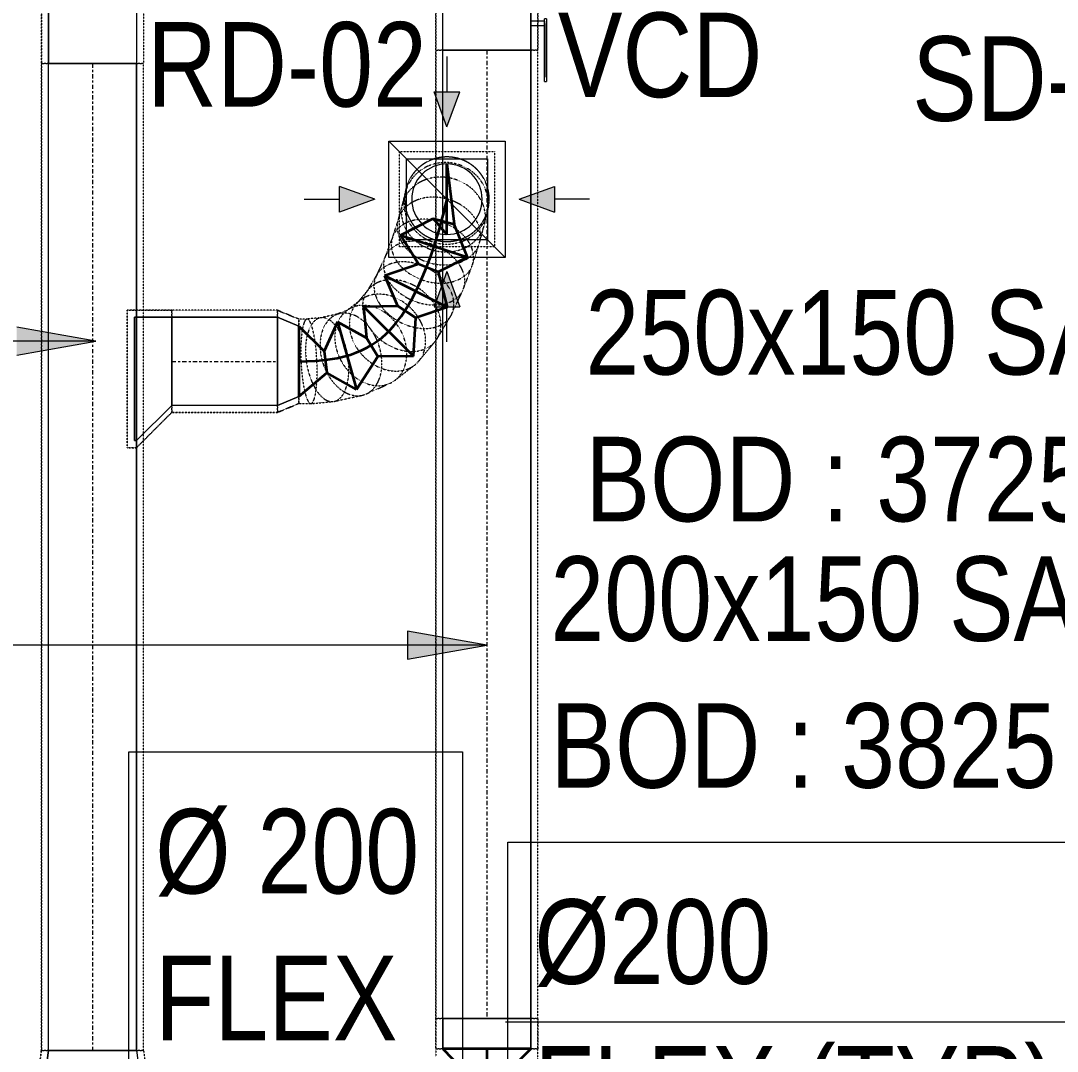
# Model space of a CAD drawing. Header units: inches. Extents: x -83664 to 20107, y -47222 to 19398.
# Drawn here: x -23291 to -20350, y -7460 to -4536 of the extents above; entities that cross this region are included whole.
import ezdxf

# ---------------------------------------------------------------- set-up
doc = ezdxf.new("R2010")
doc.units = ezdxf.units.IN
doc.header["$MEASUREMENT"] = 0
doc.linetypes.add('Center', pattern=[29.999999, 12, -6, 6, -6])
doc.linetypes.add('Hidden 0_50', pattern=[1.0584, 0.5292, -0.5292])
for name, color, linetype, lineweight, true_color in [('A-DETL', 7, 'Continuous', 18, 0x00a600), ('M-HVAC-DUCT', 7, 'Continuous', 9, 0xffe97f), ('M-HVAC-DUCT-PATT', 7, 'Continuous', 35, 0x007f00)]:
    doc.layers.add(name, color=color, linetype=linetype, lineweight=lineweight, true_color=true_color)
for name, color, linetype, lineweight in [('A-DETL-GENF', 7, 'Continuous', 9), ('G-ANNO-TEXT', 7, 'Continuous', 9), ('M-HVAC-CDFF', 7, 'Continuous', 9), ('M-HVAC-DUCT-CNTR', 7, 'Center', 9), ('M-HVAC-DUCT-IDEN', 7, 'Continuous', 18)]:
    doc.layers.add(name, color=color, linetype=linetype, lineweight=lineweight)
doc.styles.add('Arial Narrow_21', font='ARIALN.TTF', dxfattribs={"height": 240})

# ---------------------------------------------------------------- blocks, each defined once
blk = doc.blocks.new('GCE-AT-Return Air Rectangular Diffuser - 230x230-7597546-FIRST FLOOR AC CONDITIONING LAYOUT - PART A')
at = {"layer": 'A-DETL-GENF', "true_color": 0xff00ff}
for points in [[(0, 205), (36.4, 305), (-36.4, 305)], [(-305, -36.4), (-205, 0), (-305, 36.4)], [(305, -36.4), (305, 36.4), (205, 0)], [(36.4, -305), (0, -205), (-36.4, -305)]]:
    blk.add_hatch(color=6, dxfattribs=at).paths.add_polyline_path(points)
at = {"layer": 'A-DETL-GENF', "color": 6, "true_color": 0xff00ff}
for p, q in [((0, 405), (0, 305)), ((0, 205), (-36.4, 305)), ((-36.4, 305), (36.4, 305)), ((0, 205), (36.4, 305)), ((-165, 165), (165, 165)), ((-165, -165), (-165, 165)), ((-165, 165), (165, -165)), ((165, 165), (165, -165)), ((-205, 0), (-305, 36.4)), ((-305, -36.4), (-305, 36.4)), ((205, 0), (305, 36.4)), ((305, 36.4), (305, -36.4)), ((405, 0), (305, 0)), ((-405, 0), (-305, 0)), ((-205, 0), (-305, -36.4)), ((205, 0), (305, -36.4)), ((165, -165), (-165, -165)), ((0, -205), (-36.4, -305)), ((0, -205), (36.4, -305)), ((-36.4, -305), (36.4, -305)), ((0, -405), (0, -305))]:
    blk.add_line(p, q, dxfattribs=at)
blk = doc.blocks.new('M_Rectangular Tap - Beveled - Standard-7251637-FIRST FLOOR AC CONDITIONING LAYOUT - PART A')
at = {"layer": 'M-HVAC-DUCT', "color": 6, "true_color": 0xff00ff}
for p, q in [((0, 225), (-6.096, 225)), ((-6.096, -125), (-6.096, 225)), ((-6.096, 225), (-6.096, -125)), ((-6.096, 225), (0, 225)), ((100, 125), (0, 225)), ((100, 125), (0, 225)), ((100, 125), (100, -125)), ((100, -125), (100, 125)), ((-6.096, -125), (100, -125)), ((100, -125), (-6.096, -125))]:
    blk.add_line(p, q, dxfattribs=at)
blk = doc.blocks.new('M_Rectangular to Round Transition - Angle - 45 Degree-7607740-FIRST FLOOR AC CONDITIONING LAYOUT - PART A')
at = {"layer": 'M-HVAC-DUCT', "color": 6, "true_color": 0xff00ff}
for p, q in [((0, 125), (60.4, 100)), ((60.4, 100), (0, 125)), ((0, 125), (0, -125)), ((0, -125), (0, 125)), ((60.4, 0), (60.4, 100)), ((60.4, 0), (60.4, 100)), ((60.4, -100), (60.4, 0)), ((60.4, -100), (60.4, 0)), ((0, -125), (60.4, -100)), ((60.4, -100), (0, -125))]:
    blk.add_line(p, q, dxfattribs=at)
blk = doc.blocks.new('M_Rectangular to Round Transition - Angle - 45 Degree-7626202-FIRST FLOOR AC CONDITIONING LAYOUT - PART A')
at = {"layer": 'M-HVAC-DUCT', "color": 6, "true_color": 0xff00ff}
for p, q in [((132975.6, 86453.8), (133205.6, 86453.8)), ((132975.6, 86223.8), (132975.6, 86453.8)), ((133205.6, 86453.8), (133205.6, 86223.8)), ((133205.6, 86223.8), (132975.6, 86223.8))]:
    blk.add_line(p, q, dxfattribs=at)
for start, end in [(90, 180), (0, 90), (180, 270), (270, 0)]:
    blk.add_arc((133090.6, 86338.8), 100, start, end, dxfattribs=at)
blk = doc.blocks.new('M_Rec to Rnd Transition - Angle - 60 Degree-8131099-FIRST FLOOR AC CONDITIONING LAYOUT - PART A')
at = {"layer": 'M-HVAC-DUCT', "color": 30, "true_color": 0xff7f00}
for p, q in [((0, 125), (86.6, 125)), ((86.6, 125), (0, 125)), ((0, 125), (0, -125)), ((0, -125), (0, 125)), ((86.6, 0), (86.6, 125)), ((86.6, 0), (86.6, 125)), ((86.6, -125), (86.6, 0)), ((86.6, -125), (86.6, 0)), ((0, -125), (86.6, -125)), ((86.6, -125), (0, -125))]:
    blk.add_line(p, q, dxfattribs=at)
blk = doc.blocks.new('TEMW-ME-DMP-Volume Control Damper - Standard-V102-FIRST FLOOR AC CONDITIONING LAYOUT - PART A')
at = {"layer": 'M-HVAC-DUCT', "color": 30, "true_color": 0xff7f00}
for p, q in [((-165.1, 163.1), (-165.1, 169.4)), ((-152.4, 169.4), (-165.1, 169.4)), ((-165.1, 163.1), (-152.4, 163.1)), ((0, 169.4), (-152.4, 169.4)), ((-152.4, 169.4), (0, 169.4)), ((0, 163.1), (-152.4, 163.1)), ((-152.4, 163.1), (0, 163.1)), ((-6.3, 125), (-6.3, 163.1)), ((6.4, 163.1), (-6.3, 163.1)), ((6.4, 163.1), (-6.3, 163.1)), ((12.7, 169.4), (0, 169.4)), ((0, 163.1), (12.7, 163.1)), ((6.4, 163.1), (6.4, 125)), ((12.7, 169.4), (12.7, 163.1)), ((-76.2, 125), (-76.2, -125)), ((-76.2, -125), (-76.2, 125)), ((76.2, 125), (-76.2, 125)), ((-76.2, 125), (76.2, 125)), ((-76.2, 125), (76.2, 125)), ((-6.3, 125), (6.4, 125)), ((-6.3, 125), (6.4, 125)), ((76.2, 125), (76.2, -125)), ((76.2, -125), (76.2, 125)), ((-76.2, -125), (76.2, -125)), ((-76.2, -125), (76.2, -125)), ((-76.2, -125), (76.2, -125))]:
    blk.add_line(p, q, dxfattribs=at)
blk = doc.blocks.new('M_Rectangular Transition - Length - Standard-9490458-FIRST FLOOR AC CONDITIONING LAYOUT - PART A')
at = {"layer": 'M-HVAC-DUCT', "color": 6, "true_color": 0xff00ff}
for p, q in [((0, 125), (0, -125)), ((0, 125), (375, 125)), ((0, 125), (375, 125)), ((0, -125), (0, 125)), ((375, -125), (375, 125)), ((375, 125), (375, -125)), ((0, -125), (375, -125)), ((375, -125), (0, -125))]:
    blk.add_line(p, q, dxfattribs=at)
blk = doc.blocks.new('M_Rectangular Transition - Length - Standard-9490463-FIRST FLOOR AC CONDITIONING LAYOUT - PART A')
at = {"layer": 'M-HVAC-DUCT', "color": 6, "true_color": 0xff00ff}
for p, q in [((0, 125), (375, 175)), ((0, 125), (375, 175)), ((375, -175), (375, 175)), ((375, 175), (375, -175)), ((0, 125), (0, -125)), ((0, -125), (0, 125)), ((0, -125), (375, -175)), ((375, -175), (0, -125))]:
    blk.add_line(p, q, dxfattribs=at)
blk = doc.blocks.new('TEMW-SMBZ-HO-BM-HVAC-00002_rvt-1-FIRST FLOOR AC CONDITIONING LAYOUT - PART A')
at = {"layer": 'M-HVAC-DUCT', "color": 6, "linetype": 'Hidden 0_50', "true_color": 0xff00ff}
for p, q in [((128224.1, 94090), (128224.1, 93715)), ((128224.1, 93715), (128224.1, 94090)), ((128514.1, 94090), (128514.1, 93715)), ((128514.1, 94090), (128514.1, 93715)), ((128224.1, 93715), (128514.1, 93715)), ((128514.1, 93715), (128224.1, 93715)), ((128224.1, 93715), (128224.1, 90914.5)), ((128224.1, 90914.5), (128224.1, 93715)), ((128224.1, 93715), (128514.1, 93715)), ((128514.1, 93715), (128224.1, 93715)), ((128514.1, 90914.5), (128514.1, 93715)), ((128514.1, 90914.5), (128514.1, 93715)), ((129240, 93465), (129510, 93465)), ((129240, 93195), (129240, 93465)), ((129510, 93465), (129510, 93195)), ((129255.8, 93346.2), (129248.3, 93315)), ((129257.7, 93355.3), (129255.2, 93343.7)), ((129249, 93317.8), (129236.6, 93272.2)), ((129481.5, 93258.2), (129489.2, 93290.5)), ((129489.8, 93293), (129492.3, 93304.8)), ((129237.4, 93275.1), (129220, 93220.4)), ((129467.6, 93207.1), (129480.8, 93255.3)), ((129221.1, 93223.6), (129198.9, 93164.8)), ((129510, 93195), (129240, 93195)), ((129447.8, 93144.8), (129466.7, 93204.2)), ((129200.6, 93168.8), (129173.8, 93111.1)), ((129421.9, 93075.8), (129446.7, 93141.6)), ((129176.8, 93116.8), (129145.8, 93064.9)), ((129152.1, 93073.8), (129117.2, 93032.1)), ((129388.9, 93004.4), (129420.2, 93071.8)), ((129129.1, 93043.5), (129089.8, 93013.1)), ((128468, 92625), (128468, 93015)), ((128468, 93015), (128594.1, 93015)), ((128594.1, 93015), (128468, 93015)), ((128468, 93015), (128468, 92625)), ((128594.1, 92725), (128594.1, 93015)), ((128594.1, 93015), (128594.1, 92725)), ((128894.1, 93015), (128594.1, 93015)), ((128894.1, 93015), (128594.1, 93015)), ((128594.1, 93015), (128594.1, 92725)), ((128594.1, 92725), (128594.1, 93015)), ((128894.1, 92725), (128894.1, 93015)), ((128894.1, 93015), (128894.1, 92725)), ((128894.1, 93015), (128954.5, 92990)), ((128954.5, 92990), (128894.1, 93015)), ((128894.1, 92725), (128894.1, 93015)), ((128894.1, 93015), (128894.1, 92725)), ((129104.8, 93022.1), (129059.3, 93001.6)), ((128978.2, 92990), (128954.5, 92990)), ((128954.5, 92990), (128954.5, 92750)), ((128954.5, 92990), (128954.5, 92750)), ((128954.5, 92870), (128954.5, 92990)), ((128954.5, 92870), (128954.5, 92990)), ((129018.7, 92993.8), (128977.8, 92990)), ((129070.8, 93005.4), (129015.1, 92993.2)), ((129347.6, 92934.8), (129385.9, 92998.7)), ((129295.3, 92870.9), (129341.3, 92926)), ((128954.5, 92750), (128954.5, 92870)), ((128954.5, 92750), (128954.5, 92870)), ((129228.2, 92816.7), (129283.5, 92859.5)), ((129146.1, 92777.5), (129213.2, 92807.7)), ((128894.1, 92725), (128954.5, 92750)), ((128954.5, 92750), (128894.1, 92725)), ((128954.5, 92750), (128988.8, 92750)), ((128989.2, 92750), (129051.9, 92755.8)), ((129055.4, 92756.4), (129134.7, 92773.7)), ((128594.1, 92725), (128494.1, 92625)), ((128494.1, 92625), (128594.1, 92725)), ((128594.1, 92725), (128894.1, 92725)), ((128894.1, 92725), (128594.1, 92725)), ((128494.1, 92625), (128468, 92625)), ((128468, 92625), (128494.1, 92625)), ((128224.1, 90914.5), (128174.1, 90539.5)), ((128174.1, 90539.5), (128224.1, 90914.5)), ((128224.1, 90914.5), (128514.1, 90914.5)), ((128514.1, 90914.5), (128224.1, 90914.5)), ((128514.1, 90914.5), (128224.1, 90914.5)), ((128224.1, 90914.5), (128514.1, 90914.5)), ((128514.1, 90914.5), (128564.1, 90539.5)), ((128514.1, 90914.5), (128564.1, 90539.5))]:
    blk.add_line(p, q, dxfattribs=at)
at = {"layer": 'M-HVAC-DUCT', "color": 30, "linetype": 'Hidden 0_50', "true_color": 0xff7f00}
for p, q in [((129343.4, 93905.3), (129343.4, 93752.9)), ((129343.4, 93752.9), (129343.4, 93905.3)), ((129633.4, 93752.9), (129633.4, 93905.3)), ((129633.4, 93905.3), (129633.4, 93752.9)), ((129343.4, 93752.9), (129633.4, 93752.9)), ((129633.4, 93752.9), (129343.4, 93752.9)), ((129343.4, 93752.9), (129343.4, 91005.4)), ((129343.4, 91005.4), (129343.4, 93752.9)), ((129343.4, 93752.9), (129633.4, 93752.9)), ((129633.4, 93752.9), (129343.4, 93752.9)), ((129633.4, 91005.4), (129633.4, 93752.9)), ((129633.4, 91005.4), (129633.4, 93752.9)), ((129343.4, 91005.4), (129343.4, 90918.8)), ((129343.4, 90918.8), (129343.4, 91005.4)), ((129343.4, 91005.4), (129633.4, 91005.4)), ((129633.4, 91005.4), (129343.4, 91005.4)), ((129343.4, 91005.4), (129633.4, 91005.4)), ((129633.4, 91005.4), (129343.4, 91005.4)), ((129633.4, 91005.4), (129633.4, 90918.8)), ((129633.4, 90918.8), (129633.4, 91005.4)), ((129343.4, 90918.8), (129343.4, 90897.1)), ((129633.4, 90918.8), (129343.4, 90918.8)), ((129633.4, 90918.8), (129343.4, 90918.8)), ((129343.4, 90918.8), (129488.4, 90918.8)), ((129343.4, 90918.8), (129488.4, 90918.8)), ((129488.4, 90918.8), (129633.4, 90918.8)), ((129488.4, 90918.8), (129633.4, 90918.8)), ((129633.4, 90891.2), (129633.4, 90918.8))]:
    blk.add_line(p, q, dxfattribs=at)
at = {"layer": 'M-HVAC-DUCT', "color": 30, "true_color": 0xff7f00}
for p, q in [((129613.4, 93752.9), (129363.4, 93752.9)), ((129363.4, 93752.9), (129613.4, 93752.9)), ((129363.4, 91005.4), (129363.4, 93752.9)), ((129363.4, 91005.4), (129363.4, 93752.9)), ((129613.4, 93752.9), (129613.4, 91005.4)), ((129613.4, 91005.4), (129613.4, 93752.9)), ((129613.4, 91005.4), (129363.4, 91005.4)), ((129363.4, 91005.4), (129613.4, 91005.4))]:
    blk.add_line(p, q, dxfattribs=at)
at = {"layer": 'M-HVAC-DUCT', "color": 6, "true_color": 0xff00ff}
for p, q in [((128494.1, 93715), (128244.1, 93715)), ((128244.1, 93715), (128494.1, 93715)), ((128244.1, 90914.5), (128244.1, 93715)), ((128244.1, 90914.5), (128244.1, 93715)), ((128494.1, 93715), (128494.1, 90914.5)), ((128494.1, 90914.5), (128494.1, 93715)), ((128488, 92995), (128494.1, 92995)), ((128494.1, 92995), (128488, 92995)), ((128488, 92645), (128488, 92995)), ((128488, 92995), (128488, 92645)), ((128494.1, 92645), (128494.1, 92995)), ((128494.1, 92645), (128494.1, 92995)), ((128594.1, 92995), (128594.1, 92745)), ((128594.1, 92745), (128594.1, 92995)), ((128594.1, 92995), (128894.1, 92995)), ((128894.1, 92995), (128594.1, 92995)), ((128894.1, 92995), (128894.1, 92745)), ((128894.1, 92745), (128894.1, 92995)), ((128894.1, 92745), (128594.1, 92745)), ((128894.1, 92745), (128594.1, 92745)), ((128494.1, 92645), (128488, 92645)), ((128488, 92645), (128494.1, 92645)), ((128494.1, 90914.5), (128244.1, 90914.5)), ((128244.1, 90914.5), (128494.1, 90914.5))]:
    blk.add_line(p, q, dxfattribs=at)
at = {"layer": 'M-HVAC-DUCT', "color": 6, "linetype": 'Hidden 0_50', "true_color": 0xff00ff}
for start, end in [(90, 180), (113.5933, 293.5933), (293.5933, 113.5933), (0, 90), (180, 270), (270, 0)]:
    blk.add_arc((129375, 93330), 120, start, end, dxfattribs=at)
for points in [[(129323.7, 93424.9), (129314.2, 93420.9), (129296.2, 93410.5), (129274.4, 93388.7), (129259.4, 93362), (129252, 93332.4), (129252.8, 93301.8), (129261.8, 93272.4), (129278.4, 93246.1), (129301.3, 93224.7), (129329.1, 93209.6), (129359.9, 93202), (129391.5, 93202.4), (129411.7, 93207.8), (129421.3, 93211.8)], [(129327, 93440), (129317.4, 93435.8), (129299.3, 93424.9), (129277.3, 93402.1), (129262, 93374.3), (129254.4, 93343.6), (129255, 93311.9), (129263.8, 93281.4), (129280.1, 93254.3), (129303, 93232.3), (129330.7, 93217), (129361.5, 93209.4), (129393.2, 93210), (129413.4, 93215.9), (129423, 93220.1)], [(129421.3, 93211.8), (129430.8, 93215.8), (129448.8, 93226.1), (129470.6, 93248), (129485.6, 93274.6), (129493, 93304.3), (129492.2, 93334.8), (129483.2, 93364.3), (129466.6, 93390.6), (129443.7, 93412), (129415.9, 93427), (129385.1, 93434.6), (129353.5, 93434.3), (129333.3, 93428.8), (129323.7, 93424.9)], [(129423, 93220.1), (129432.6, 93224.2), (129450.7, 93235.2), (129472.7, 93258), (129488, 93285.7), (129495.6, 93316.5), (129495, 93348.2), (129486.2, 93378.6), (129469.9, 93405.7), (129447.1, 93427.7), (129419.3, 93443), (129388.6, 93450.6), (129356.9, 93450), (129336.6, 93444.2), (129327, 93440)], [(129314.2, 93385.3), (129304.8, 93381.9), (129287.2, 93372.8), (129266, 93353.4), (129251.5, 93329.4), (129244.8, 93302.4), (129246.3, 93274.4), (129255.8, 93247.2), (129272.8, 93222.7), (129296, 93202.6), (129324, 93188.1), (129354.7, 93180.4), (129386.1, 93179.9), (129406.1, 93184.4), (129415.5, 93187.8)], [(129415.5, 93187.8), (129424.9, 93191.2), (129442.6, 93200.3), (129463.8, 93219.8), (129478.2, 93243.8), (129485, 93270.7), (129483.5, 93298.7), (129474, 93325.9), (129457, 93350.4), (129433.7, 93370.6), (129405.8, 93385), (129375.1, 93392.7), (129343.6, 93393.2), (129323.7, 93388.7), (129314.2, 93385.3)], [(129404.8, 93148.6), (129414, 93151.3), (129431.3, 93158.8), (129451.7, 93175.6), (129465.4, 93196.7), (129471.3, 93220.8), (129469.1, 93246.2), (129459, 93271.1), (129441.5, 93293.9), (129418, 93313), (129390, 93327), (129359.3, 93335.2), (129328.2, 93336.8), (129308.6, 93333.5), (129299.3, 93330.8)], [(129299.3, 93330.8), (129290.1, 93328), (129272.9, 93320.5), (129252.4, 93303.7), (129238.8, 93282.6), (129232.8, 93258.5), (129235, 93233.2), (129245.1, 93208.2), (129262.6, 93185.5), (129286.1, 93166.4), (129314.2, 93152.3), (129344.8, 93144.2), (129375.9, 93142.5), (129395.6, 93145.9), (129404.8, 93148.6)], [(129280, 93270), (129271, 93267.8), (129254.1, 93261.5), (129234.3, 93246.6), (129221.2, 93227.4), (129215.8, 93205.1), (129218.5, 93181.3), (129229, 93157.5), (129246.7, 93135.5), (129270.4, 93116.7), (129298.3, 93102.4), (129328.7, 93093.6), (129359.5, 93090.8), (129378.8, 93093.1), (129387.9, 93095.2)], [(129387.9, 93095.2), (129396.9, 93097.4), (129413.8, 93103.7), (129433.6, 93118.6), (129446.7, 93137.8), (129452.1, 93160.1), (129449.4, 93183.9), (129438.8, 93207.7), (129421.2, 93229.7), (129397.5, 93248.5), (129369.6, 93262.8), (129339.2, 93271.7), (129308.4, 93274.4), (129289.1, 93272.1), (129280, 93270)], [(129256.8, 93208.4), (129247.8, 93206.6), (129231.3, 93200.9), (129211.8, 93187), (129199, 93168.6), (129193.8, 93146.8), (129196.6, 93123.2), (129207.1, 93099.5), (129224.7, 93077.1), (129248.1, 93057.7), (129275.7, 93042.6), (129305.8, 93032.8), (129336.1, 93028.9), (129355.1, 93030.5), (129364.1, 93032.3)], [(129364.1, 93032.3), (129373, 93034.1), (129389.6, 93039.7), (129409.1, 93053.6), (129421.8, 93072.1), (129427, 93093.8), (129424.2, 93117.4), (129413.7, 93141.2), (129396.1, 93163.5), (129372.7, 93182.9), (129345.1, 93198), (129315.1, 93207.9), (129284.7, 93211.7), (129265.7, 93210.2), (129256.8, 93208.4)], [(129229.9, 93150.5), (129221, 93148.8), (129204.6, 93143.5), (129185.1, 93129.6), (129172.2, 93110.8), (129166.7, 93088.4), (129169.1, 93064), (129179.1, 93039.1), (129196, 93015.4), (129218.8, 92994.7), (129245.9, 92978.2), (129275.3, 92967.2), (129305.2, 92962.3), (129324, 92963.4), (129332.9, 92965)], [(129332.9, 92965), (129341.7, 92966.7), (129358.2, 92972), (129377.6, 92985.9), (129390.5, 93004.7), (129396, 93027), (129393.7, 93051.5), (129383.7, 93076.4), (129366.7, 93100.1), (129343.9, 93120.8), (129316.9, 93137.3), (129287.4, 93148.3), (129257.5, 93153.2), (129238.7, 93152.1), (129229.9, 93150.5)], [(129199.7, 93100.1), (129190.9, 93098.5), (129174.4, 93093.1), (129154.5, 93078.5), (129141, 93058.7), (129134.6, 93034.8), (129135.9, 93008.5), (129144.7, 92981.6), (129160.5, 92956), (129182.1, 92933.4), (129208.2, 92915.3), (129236.9, 92903), (129266.2, 92897.2), (129284.9, 92898.1), (129293.7, 92899.6)], [(129293.7, 92899.6), (129302.5, 92901.2), (129319, 92906.7), (129338.9, 92921.2), (129352.5, 92941.1), (129358.8, 92965), (129357.6, 92991.2), (129348.7, 93018.1), (129333, 93043.7), (129311.3, 93066.3), (129285.2, 93084.4), (129256.6, 93096.8), (129227.2, 93102.5), (129208.5, 93101.6), (129199.7, 93100.1)], [(129165.6, 93059.3), (129156.9, 93057.8), (129140.3, 93052.3), (129119.9, 93037.1), (129105.4, 93016.2), (129097.8, 92990.8), (129097.6, 92962.8), (129104.8, 92934), (129118.9, 92906.3), (129139, 92881.8), (129163.6, 92862), (129191.2, 92848.3), (129219.8, 92841.7), (129238.2, 92842.2), (129247, 92843.7)], [(129247, 92843.7), (129255.7, 92845.2), (129272.3, 92850.8), (129292.7, 92865.9), (129307.1, 92886.8), (129314.7, 92912.2), (129314.9, 92940.2), (129307.8, 92969.1), (129293.6, 92996.7), (129273.6, 93021.2), (129248.9, 93041), (129221.4, 93054.7), (129192.8, 93061.3), (129174.4, 93060.8), (129165.6, 93059.3)], [(129125.3, 93028.1), (129116.9, 93026.8), (129100.9, 93021.7), (129080.7, 93006.8), (129065.9, 92985.6), (129057.5, 92959.6), (129055.9, 92930.5), (129061.4, 92900.4), (129073.6, 92871.2), (129091.5, 92845.1), (129114.1, 92823.7), (129139.7, 92808.5), (129166.7, 92800.6), (129184.3, 92800.5), (129192.7, 92801.7)], [(129192.7, 92801.7), (129201.1, 92803), (129217.2, 92808.1), (129237.3, 92823), (129252.1, 92844.2), (129260.5, 92870.2), (129262.1, 92899.3), (129256.6, 92929.4), (129244.4, 92958.6), (129226.5, 92984.7), (129203.9, 93006.1), (129178.3, 93021.3), (129151.4, 93029.2), (129133.8, 93029.3), (129125.3, 93028.1)], [(128978.2, 92990), (128976.2, 92990), (128972.4, 92987.3), (128967.4, 92975.1), (128963.6, 92955.8), (128961.1, 92930.7), (128960.1, 92901.4), (128960.7, 92870), (128962.9, 92838.6), (128966.5, 92809.3), (128971.2, 92784.2), (128976.8, 92764.9), (128982.8, 92752.8), (128986.8, 92750), (128988.8, 92750)], [(129019.7, 92993.9), (129014.5, 92993.6), (129004.5, 92990.2), (128991.6, 92977.4), (128981.6, 92957.5), (128975.3, 92932), (128973.1, 92902.6), (128975.1, 92871.3), (128981.3, 92840.3), (128991.1, 92811.6), (129003.9, 92787.2), (129018.8, 92768.8), (129034.9, 92757.6), (129045.6, 92755.4), (129050.8, 92755.7)], [(128988.8, 92750), (128990.8, 92750), (128994.6, 92752.8), (128999.6, 92764.9), (129003.4, 92784.2), (129005.9, 92809.3), (129006.9, 92838.6), (129006.3, 92870), (129004.1, 92901.4), (129000.5, 92930.7), (128995.8, 92955.8), (128990.2, 92975.1), (128984.2, 92987.3), (128980.2, 92990), (128978.2, 92990)], [(129077.3, 93006.4), (129069.9, 93005.7), (129055.9, 93001.5), (129037.9, 92987.5), (129024.4, 92966.9), (129016.2, 92941), (129013.9, 92911.6), (129017.7, 92880.7), (129027.3, 92850.4), (129042, 92822.7), (129060.8, 92799.7), (129082.5, 92782.7), (129105.6, 92773), (129120.8, 92771.9), (129128.2, 92772.6)], [(129050.8, 92755.7), (129056.1, 92756), (129066, 92759.4), (129079, 92772.2), (129088.9, 92792.1), (129095.2, 92817.6), (129097.4, 92847), (129095.4, 92878.2), (129089.3, 92909.3), (129079.5, 92938), (129066.7, 92962.4), (129051.7, 92980.8), (129035.6, 92992), (129024.9, 92994.2), (129019.7, 92993.9)], [(129128.2, 92772.6), (129135.5, 92773.4), (129149.6, 92777.6), (129167.5, 92791.6), (129181.1, 92812.2), (129189.2, 92838.1), (129191.5, 92867.5), (129187.7, 92898.4), (129178.2, 92928.7), (129163.5, 92956.4), (129144.6, 92979.4), (129122.9, 92996.4), (129099.8, 93006), (129084.6, 93007.2), (129077.3, 93006.4)]]:
    blk.add_open_spline(points, degree=3, dxfattribs=at)
at = {"layer": 'M-HVAC-DUCT-CNTR', "color": 30, "true_color": 0xff7f00}
blk.add_line((129488.4, 93752.9), (129488.4, 91005.4), dxfattribs=at)
at = {"layer": 'M-HVAC-DUCT-CNTR', "color": 6, "true_color": 0xff00ff}
for p, q in [((128369.1, 93715), (128369.1, 90914.5)), ((128594.1, 92870), (128894.1, 92870))]:
    blk.add_line(p, q, dxfattribs=at)
at = {"layer": 'M-HVAC-DUCT-CNTR', "color": 6, "linetype": 'Continuous', "lineweight": 35, "true_color": 0xff00ff}
blk.add_open_spline([(128954.5, 92870), (129086.3, 92870), (129299.9, 92953.7), (129375, 93330), (129375, 93330)], degree=3, knots=[0, 0, 0, 0, 1.297265, 3.47244, 3.47244, 3.47244, 3.47244], dxfattribs=at)
at = {"layer": 'M-HVAC-DUCT-CNTR', "color": 30, "linetype": 'Continuous', "lineweight": 35, "true_color": 0xff7f00}
blk.add_open_spline([(129488.4, 90918.8), (129488.4, 90537.9), (129375, 90330.4), (129375, 90330.4)], degree=3, dxfattribs=at)
at = {"layer": 'M-HVAC-DUCT-PATT', "color": 6, "true_color": 0xff00ff}
for p, q in [((129375, 93230), (129375, 93430)), ((129375, 93430), (129395.7, 93259)), ((129243.7, 93228.1), (129336, 93275.1)), ((129375, 93230), (129336, 93275.1)), ((129336, 93275.1), (129395.7, 93259)), ((129433.7, 93165.3), (129395.7, 93259)), ((129243.7, 93228.1), (129433.7, 93165.3)), ((129243.7, 93228.1), (129433.7, 93165.3)), ((129243.7, 93228.1), (129294, 93146.4)), ((129433.7, 93165.3), (129351.5, 93123.8)), ((129197.5, 93113.3), (129294, 93146.4)), ((129294, 93146.4), (129351.5, 93123.8)), ((129197.5, 93113.3), (129376.4, 93024)), ((129197.5, 93113.3), (129376.4, 93024)), ((129197.5, 93113.3), (129234.9, 93027.1)), ((129376.4, 93024), (129351.5, 93123.8)), ((129138.6, 93025.2), (129234.9, 93027.1)), ((129138.6, 93025.2), (129280.6, 92884.3)), ((129138.6, 93025.2), (129280.6, 92884.3)), ((129138.6, 93025.2), (129147.1, 92936.9)), ((129234.9, 93027.1), (129286.8, 92993.7)), ((129376.4, 93024), (129286.8, 92993.7)), ((129064, 92982.3), (129026.6, 92898.8)), ((129064, 92982.3), (129147.1, 92936.9)), ((129064, 92982.3), (129118.8, 92789.9)), ((129064, 92982.3), (129118.8, 92789.9)), ((129280.6, 92884.3), (129286.8, 92993.7)), ((128954.5, 92970), (129026.6, 92898.8)), ((128954.5, 92970), (128954.5, 92770)), ((128954.5, 92970), (128954.5, 92770)), ((129147.1, 92936.9), (129179.2, 92884.1)), ((129026.6, 92898.8), (129034.5, 92837.6)), ((129118.8, 92789.9), (129179.2, 92884.1)), ((129280.6, 92884.3), (129179.2, 92884.1)), ((128954.5, 92770), (129034.5, 92837.6)), ((129118.8, 92789.9), (129034.5, 92837.6))]:
    blk.add_line(p, q, dxfattribs=at)
at = {"layer": 'M-HVAC-DUCT-PATT', "color": 30, "true_color": 0xff7f00}
for p, q in [((129363.4, 90918.8), (129461.4, 90818)), ((129613.4, 90918.8), (129363.4, 90918.8)), ((129613.4, 90918.8), (129363.4, 90918.8)), ((129613.4, 90918.8), (129510, 90815.1))]:
    blk.add_line(p, q, dxfattribs=at)
at = {"layer": 'M-HVAC-CDFF', "color": 6, "linetype": 'Hidden 0_50', "lineweight": 9, "true_color": 0xff00ff}
blk.add_blockref('GCE-AT-Return Air Rectangular Diffuser - 230x230-7597546-FIRST FLOOR AC CONDITIONING LAYOUT - PART A', (129375, 93330), dxfattribs=at)
at = {"layer": 'M-HVAC-DUCT', "color": 6, "linetype": 'Hidden 0_50', "lineweight": 9, "true_color": 0xff00ff}
for name, p, rotation in [('M_Rectangular Transition - Length - Standard-9490458-FIRST FLOOR AC CONDITIONING LAYOUT - PART A', (128369.1, 94090), 270), ('M_Rectangular to Round Transition - Angle - 45 Degree-7626202-FIRST FLOOR AC CONDITIONING LAYOUT - PART A', (262465.6, 179668.9), 180), ('M_Rec to Rnd Transition - Angle - 60 Degree-8131099-FIRST FLOOR AC CONDITIONING LAYOUT - PART A', (129488.4, 91005.4), 270), ('M_Rectangular Transition - Length - Standard-9490463-FIRST FLOOR AC CONDITIONING LAYOUT - PART A', (128369.1, 90914.5), 270)]:
    blk.add_blockref(name, p, dxfattribs=dict(at, rotation=rotation))
at = {"layer": 'M-HVAC-DUCT', "color": 6, "linetype": 'Hidden 0_50', "lineweight": 9, "true_color": 0xff00ff, "extrusion": (0, 0, -1)}
for name, p, rotation in [('TEMW-ME-DMP-Volume Control Damper - Standard-V102-FIRST FLOOR AC CONDITIONING LAYOUT - PART A', (-129488.4, 93829.1), 90), ('M_Rectangular Tap - Beveled - Standard-7251637-FIRST FLOOR AC CONDITIONING LAYOUT - PART A', (-128494.1, 92870), 180)]:
    blk.add_blockref(name, p, dxfattribs=dict(at, rotation=rotation))
at = {"layer": 'M-HVAC-DUCT', "color": 6, "linetype": 'Hidden 0_50', "lineweight": 9, "true_color": 0xff00ff}
blk.add_blockref('M_Rectangular to Round Transition - Angle - 45 Degree-7607740-FIRST FLOOR AC CONDITIONING LAYOUT - PART A', (128894.1, 92870), dxfattribs=at)
blk = doc.blocks.new('TEMW-SMBZ-HO-BM-HVAC-00002_rvt-2-FIRST FLOOR AC CONDITIONING LAYOUT - PART A')
at = {"layer": 'M-HVAC-DUCT', "color": 6, "linetype": 'Hidden 0_50', "true_color": 0xff00ff}
for p, q in [((128224.1, 94090), (128224.1, 93715)), ((128224.1, 93715), (128224.1, 94090)), ((128514.1, 94090), (128514.1, 93715)), ((128514.1, 94090), (128514.1, 93715)), ((128224.1, 93715), (128514.1, 93715)), ((128514.1, 93715), (128224.1, 93715)), ((128224.1, 93715), (128224.1, 90914.5)), ((128224.1, 90914.5), (128224.1, 93715)), ((128224.1, 93715), (128514.1, 93715)), ((128514.1, 93715), (128224.1, 93715)), ((128514.1, 90914.5), (128514.1, 93715)), ((128514.1, 90914.5), (128514.1, 93715)), ((129240, 93465), (129510, 93465)), ((129240, 93195), (129240, 93465)), ((129510, 93465), (129510, 93195)), ((129255.8, 93346.2), (129248.3, 93315)), ((129257.7, 93355.3), (129255.2, 93343.7)), ((129249, 93317.8), (129236.6, 93272.2)), ((129481.5, 93258.2), (129489.2, 93290.5)), ((129489.8, 93293), (129492.3, 93304.8)), ((129237.4, 93275.1), (129220, 93220.4)), ((129467.6, 93207.1), (129480.8, 93255.3)), ((129221.1, 93223.6), (129198.9, 93164.8)), ((129510, 93195), (129240, 93195)), ((129447.8, 93144.8), (129466.7, 93204.2)), ((129200.6, 93168.8), (129173.8, 93111.1)), ((129421.9, 93075.8), (129446.7, 93141.6)), ((129176.8, 93116.8), (129145.8, 93064.9)), ((129152.1, 93073.8), (129117.2, 93032.1)), ((129388.9, 93004.4), (129420.2, 93071.8)), ((129129.1, 93043.5), (129089.8, 93013.1)), ((128468, 92625), (128468, 93015)), ((128468, 93015), (128594.1, 93015)), ((128594.1, 93015), (128468, 93015)), ((128468, 93015), (128468, 92625)), ((128594.1, 92725), (128594.1, 93015)), ((128594.1, 93015), (128594.1, 92725)), ((128894.1, 93015), (128594.1, 93015)), ((128894.1, 93015), (128594.1, 93015)), ((128594.1, 93015), (128594.1, 92725)), ((128594.1, 92725), (128594.1, 93015)), ((128894.1, 92725), (128894.1, 93015)), ((128894.1, 93015), (128894.1, 92725)), ((128894.1, 93015), (128954.5, 92990)), ((128954.5, 92990), (128894.1, 93015)), ((128894.1, 92725), (128894.1, 93015)), ((128894.1, 93015), (128894.1, 92725)), ((129104.8, 93022.1), (129059.3, 93001.6)), ((128978.2, 92990), (128954.5, 92990)), ((128954.5, 92990), (128954.5, 92750)), ((128954.5, 92990), (128954.5, 92750)), ((128954.5, 92870), (128954.5, 92990)), ((128954.5, 92870), (128954.5, 92990)), ((129018.7, 92993.8), (128977.8, 92990)), ((129070.8, 93005.4), (129015.1, 92993.2)), ((129347.6, 92934.8), (129385.9, 92998.7)), ((129295.3, 92870.9), (129341.3, 92926)), ((128954.5, 92750), (128954.5, 92870)), ((128954.5, 92750), (128954.5, 92870)), ((129228.2, 92816.7), (129283.5, 92859.5)), ((129146.1, 92777.5), (129213.2, 92807.7)), ((128894.1, 92725), (128954.5, 92750)), ((128954.5, 92750), (128894.1, 92725)), ((128954.5, 92750), (128988.8, 92750)), ((128989.2, 92750), (129051.9, 92755.8)), ((129055.4, 92756.4), (129134.7, 92773.7)), ((128594.1, 92725), (128494.1, 92625)), ((128494.1, 92625), (128594.1, 92725)), ((128594.1, 92725), (128894.1, 92725)), ((128894.1, 92725), (128594.1, 92725)), ((128494.1, 92625), (128468, 92625)), ((128468, 92625), (128494.1, 92625)), ((128224.1, 90914.5), (128174.1, 90539.5)), ((128174.1, 90539.5), (128224.1, 90914.5)), ((128224.1, 90914.5), (128514.1, 90914.5)), ((128514.1, 90914.5), (128224.1, 90914.5)), ((128514.1, 90914.5), (128224.1, 90914.5)), ((128224.1, 90914.5), (128514.1, 90914.5)), ((128514.1, 90914.5), (128564.1, 90539.5)), ((128514.1, 90914.5), (128564.1, 90539.5))]:
    blk.add_line(p, q, dxfattribs=at)
at = {"layer": 'M-HVAC-DUCT', "color": 30, "linetype": 'Hidden 0_50', "true_color": 0xff7f00}
for p, q in [((129343.4, 93905.3), (129343.4, 93752.9)), ((129343.4, 93752.9), (129343.4, 93905.3)), ((129633.4, 93752.9), (129633.4, 93905.3)), ((129633.4, 93905.3), (129633.4, 93752.9)), ((129343.4, 93752.9), (129633.4, 93752.9)), ((129633.4, 93752.9), (129343.4, 93752.9)), ((129343.4, 93752.9), (129343.4, 91005.4)), ((129343.4, 91005.4), (129343.4, 93752.9)), ((129343.4, 93752.9), (129633.4, 93752.9)), ((129633.4, 93752.9), (129343.4, 93752.9)), ((129633.4, 91005.4), (129633.4, 93752.9)), ((129633.4, 91005.4), (129633.4, 93752.9)), ((129343.4, 91005.4), (129343.4, 90918.8)), ((129343.4, 90918.8), (129343.4, 91005.4)), ((129343.4, 91005.4), (129633.4, 91005.4)), ((129633.4, 91005.4), (129343.4, 91005.4)), ((129343.4, 91005.4), (129633.4, 91005.4)), ((129633.4, 91005.4), (129343.4, 91005.4)), ((129633.4, 91005.4), (129633.4, 90918.8)), ((129633.4, 90918.8), (129633.4, 91005.4)), ((129343.4, 90918.8), (129343.4, 90897.1)), ((129633.4, 90918.8), (129343.4, 90918.8)), ((129633.4, 90918.8), (129343.4, 90918.8)), ((129343.4, 90918.8), (129488.4, 90918.8)), ((129343.4, 90918.8), (129488.4, 90918.8)), ((129488.4, 90918.8), (129633.4, 90918.8)), ((129488.4, 90918.8), (129633.4, 90918.8)), ((129633.4, 90891.2), (129633.4, 90918.8))]:
    blk.add_line(p, q, dxfattribs=at)
at = {"layer": 'M-HVAC-DUCT', "color": 30, "true_color": 0xff7f00}
for p, q in [((129613.4, 93752.9), (129363.4, 93752.9)), ((129363.4, 93752.9), (129613.4, 93752.9)), ((129363.4, 91005.4), (129363.4, 93752.9)), ((129363.4, 91005.4), (129363.4, 93752.9)), ((129613.4, 93752.9), (129613.4, 91005.4)), ((129613.4, 91005.4), (129613.4, 93752.9)), ((129613.4, 91005.4), (129363.4, 91005.4)), ((129363.4, 91005.4), (129613.4, 91005.4))]:
    blk.add_line(p, q, dxfattribs=at)
at = {"layer": 'M-HVAC-DUCT', "color": 6, "true_color": 0xff00ff}
for p, q in [((128494.1, 93715), (128244.1, 93715)), ((128244.1, 93715), (128494.1, 93715)), ((128244.1, 90914.5), (128244.1, 93715)), ((128244.1, 90914.5), (128244.1, 93715)), ((128494.1, 93715), (128494.1, 90914.5)), ((128494.1, 90914.5), (128494.1, 93715)), ((128488, 92995), (128494.1, 92995)), ((128494.1, 92995), (128488, 92995)), ((128488, 92645), (128488, 92995)), ((128488, 92995), (128488, 92645)), ((128494.1, 92645), (128494.1, 92995)), ((128494.1, 92645), (128494.1, 92995)), ((128594.1, 92995), (128594.1, 92745)), ((128594.1, 92745), (128594.1, 92995)), ((128594.1, 92995), (128894.1, 92995)), ((128894.1, 92995), (128594.1, 92995)), ((128894.1, 92995), (128894.1, 92745)), ((128894.1, 92745), (128894.1, 92995)), ((128894.1, 92745), (128594.1, 92745)), ((128894.1, 92745), (128594.1, 92745)), ((128494.1, 92645), (128488, 92645)), ((128488, 92645), (128494.1, 92645)), ((128494.1, 90914.5), (128244.1, 90914.5)), ((128244.1, 90914.5), (128494.1, 90914.5))]:
    blk.add_line(p, q, dxfattribs=at)
at = {"layer": 'M-HVAC-DUCT', "color": 6, "linetype": 'Hidden 0_50', "true_color": 0xff00ff}
for start, end in [(90, 180), (113.5933, 293.5933), (293.5933, 113.5933), (0, 90), (180, 270), (270, 0)]:
    blk.add_arc((129375, 93330), 120, start, end, dxfattribs=at)
for points in [[(129323.7, 93424.9), (129314.2, 93420.9), (129296.2, 93410.5), (129274.4, 93388.7), (129259.4, 93362), (129252, 93332.4), (129252.8, 93301.8), (129261.8, 93272.4), (129278.4, 93246.1), (129301.3, 93224.7), (129329.1, 93209.6), (129359.9, 93202), (129391.5, 93202.4), (129411.7, 93207.8), (129421.3, 93211.8)], [(129327, 93440), (129317.4, 93435.8), (129299.3, 93424.9), (129277.3, 93402.1), (129262, 93374.3), (129254.4, 93343.6), (129255, 93311.9), (129263.8, 93281.4), (129280.1, 93254.3), (129303, 93232.3), (129330.7, 93217), (129361.5, 93209.4), (129393.2, 93210), (129413.4, 93215.9), (129423, 93220.1)], [(129421.3, 93211.8), (129430.8, 93215.8), (129448.8, 93226.1), (129470.6, 93248), (129485.6, 93274.6), (129493, 93304.3), (129492.2, 93334.8), (129483.2, 93364.3), (129466.6, 93390.6), (129443.7, 93412), (129415.9, 93427), (129385.1, 93434.6), (129353.5, 93434.3), (129333.3, 93428.8), (129323.7, 93424.9)], [(129423, 93220.1), (129432.6, 93224.2), (129450.7, 93235.2), (129472.7, 93258), (129488, 93285.7), (129495.6, 93316.5), (129495, 93348.2), (129486.2, 93378.6), (129469.9, 93405.7), (129447.1, 93427.7), (129419.3, 93443), (129388.6, 93450.6), (129356.9, 93450), (129336.6, 93444.2), (129327, 93440)], [(129314.2, 93385.3), (129304.8, 93381.9), (129287.2, 93372.8), (129266, 93353.4), (129251.5, 93329.4), (129244.8, 93302.4), (129246.3, 93274.4), (129255.8, 93247.2), (129272.8, 93222.7), (129296, 93202.6), (129324, 93188.1), (129354.7, 93180.4), (129386.1, 93179.9), (129406.1, 93184.4), (129415.5, 93187.8)], [(129415.5, 93187.8), (129424.9, 93191.2), (129442.6, 93200.3), (129463.8, 93219.8), (129478.2, 93243.8), (129485, 93270.7), (129483.5, 93298.7), (129474, 93325.9), (129457, 93350.4), (129433.7, 93370.6), (129405.8, 93385), (129375.1, 93392.7), (129343.6, 93393.2), (129323.7, 93388.7), (129314.2, 93385.3)], [(129404.8, 93148.6), (129414, 93151.3), (129431.3, 93158.8), (129451.7, 93175.6), (129465.4, 93196.7), (129471.3, 93220.8), (129469.1, 93246.2), (129459, 93271.1), (129441.5, 93293.9), (129418, 93313), (129390, 93327), (129359.3, 93335.2), (129328.2, 93336.8), (129308.6, 93333.5), (129299.3, 93330.8)], [(129299.3, 93330.8), (129290.1, 93328), (129272.9, 93320.5), (129252.4, 93303.7), (129238.8, 93282.6), (129232.8, 93258.5), (129235, 93233.2), (129245.1, 93208.2), (129262.6, 93185.5), (129286.1, 93166.4), (129314.2, 93152.3), (129344.8, 93144.2), (129375.9, 93142.5), (129395.6, 93145.9), (129404.8, 93148.6)], [(129280, 93270), (129271, 93267.8), (129254.1, 93261.5), (129234.3, 93246.6), (129221.2, 93227.4), (129215.8, 93205.1), (129218.5, 93181.3), (129229, 93157.5), (129246.7, 93135.5), (129270.4, 93116.7), (129298.3, 93102.4), (129328.7, 93093.6), (129359.5, 93090.8), (129378.8, 93093.1), (129387.9, 93095.2)], [(129387.9, 93095.2), (129396.9, 93097.4), (129413.8, 93103.7), (129433.6, 93118.6), (129446.7, 93137.8), (129452.1, 93160.1), (129449.4, 93183.9), (129438.8, 93207.7), (129421.2, 93229.7), (129397.5, 93248.5), (129369.6, 93262.8), (129339.2, 93271.7), (129308.4, 93274.4), (129289.1, 93272.1), (129280, 93270)], [(129256.8, 93208.4), (129247.8, 93206.6), (129231.3, 93200.9), (129211.8, 93187), (129199, 93168.6), (129193.8, 93146.8), (129196.6, 93123.2), (129207.1, 93099.5), (129224.7, 93077.1), (129248.1, 93057.7), (129275.7, 93042.6), (129305.8, 93032.8), (129336.1, 93028.9), (129355.1, 93030.5), (129364.1, 93032.3)], [(129364.1, 93032.3), (129373, 93034.1), (129389.6, 93039.7), (129409.1, 93053.6), (129421.8, 93072.1), (129427, 93093.8), (129424.2, 93117.4), (129413.7, 93141.2), (129396.1, 93163.5), (129372.7, 93182.9), (129345.1, 93198), (129315.1, 93207.9), (129284.7, 93211.7), (129265.7, 93210.2), (129256.8, 93208.4)], [(129229.9, 93150.5), (129221, 93148.8), (129204.6, 93143.5), (129185.1, 93129.6), (129172.2, 93110.8), (129166.7, 93088.4), (129169.1, 93064), (129179.1, 93039.1), (129196, 93015.4), (129218.8, 92994.7), (129245.9, 92978.2), (129275.3, 92967.2), (129305.2, 92962.3), (129324, 92963.4), (129332.9, 92965)], [(129332.9, 92965), (129341.7, 92966.7), (129358.2, 92972), (129377.6, 92985.9), (129390.5, 93004.7), (129396, 93027), (129393.7, 93051.5), (129383.7, 93076.4), (129366.7, 93100.1), (129343.9, 93120.8), (129316.9, 93137.3), (129287.4, 93148.3), (129257.5, 93153.2), (129238.7, 93152.1), (129229.9, 93150.5)], [(129199.7, 93100.1), (129190.9, 93098.5), (129174.4, 93093.1), (129154.5, 93078.5), (129141, 93058.7), (129134.6, 93034.8), (129135.9, 93008.5), (129144.7, 92981.6), (129160.5, 92956), (129182.1, 92933.4), (129208.2, 92915.3), (129236.9, 92903), (129266.2, 92897.2), (129284.9, 92898.1), (129293.7, 92899.6)], [(129293.7, 92899.6), (129302.5, 92901.2), (129319, 92906.7), (129338.9, 92921.2), (129352.5, 92941.1), (129358.8, 92965), (129357.6, 92991.2), (129348.7, 93018.1), (129333, 93043.7), (129311.3, 93066.3), (129285.2, 93084.4), (129256.6, 93096.8), (129227.2, 93102.5), (129208.5, 93101.6), (129199.7, 93100.1)], [(129165.6, 93059.3), (129156.9, 93057.8), (129140.3, 93052.3), (129119.9, 93037.1), (129105.4, 93016.2), (129097.8, 92990.8), (129097.6, 92962.8), (129104.8, 92934), (129118.9, 92906.3), (129139, 92881.8), (129163.6, 92862), (129191.2, 92848.3), (129219.8, 92841.7), (129238.2, 92842.2), (129247, 92843.7)], [(129247, 92843.7), (129255.7, 92845.2), (129272.3, 92850.8), (129292.7, 92865.9), (129307.1, 92886.8), (129314.7, 92912.2), (129314.9, 92940.2), (129307.8, 92969.1), (129293.6, 92996.7), (129273.6, 93021.2), (129248.9, 93041), (129221.4, 93054.7), (129192.8, 93061.3), (129174.4, 93060.8), (129165.6, 93059.3)], [(129125.3, 93028.1), (129116.9, 93026.8), (129100.9, 93021.7), (129080.7, 93006.8), (129065.9, 92985.6), (129057.5, 92959.6), (129055.9, 92930.5), (129061.4, 92900.4), (129073.6, 92871.2), (129091.5, 92845.1), (129114.1, 92823.7), (129139.7, 92808.5), (129166.7, 92800.6), (129184.3, 92800.5), (129192.7, 92801.7)], [(129192.7, 92801.7), (129201.1, 92803), (129217.2, 92808.1), (129237.3, 92823), (129252.1, 92844.2), (129260.5, 92870.2), (129262.1, 92899.3), (129256.6, 92929.4), (129244.4, 92958.6), (129226.5, 92984.7), (129203.9, 93006.1), (129178.3, 93021.3), (129151.4, 93029.2), (129133.8, 93029.3), (129125.3, 93028.1)], [(128978.2, 92990), (128976.2, 92990), (128972.4, 92987.3), (128967.4, 92975.1), (128963.6, 92955.8), (128961.1, 92930.7), (128960.1, 92901.4), (128960.7, 92870), (128962.9, 92838.6), (128966.5, 92809.3), (128971.2, 92784.2), (128976.8, 92764.9), (128982.8, 92752.8), (128986.8, 92750), (128988.8, 92750)], [(129019.7, 92993.9), (129014.5, 92993.6), (129004.5, 92990.2), (128991.6, 92977.4), (128981.6, 92957.5), (128975.3, 92932), (128973.1, 92902.6), (128975.1, 92871.3), (128981.3, 92840.3), (128991.1, 92811.6), (129003.9, 92787.2), (129018.8, 92768.8), (129034.9, 92757.6), (129045.6, 92755.4), (129050.8, 92755.7)], [(128988.8, 92750), (128990.8, 92750), (128994.6, 92752.8), (128999.6, 92764.9), (129003.4, 92784.2), (129005.9, 92809.3), (129006.9, 92838.6), (129006.3, 92870), (129004.1, 92901.4), (129000.5, 92930.7), (128995.8, 92955.8), (128990.2, 92975.1), (128984.2, 92987.3), (128980.2, 92990), (128978.2, 92990)], [(129077.3, 93006.4), (129069.9, 93005.7), (129055.9, 93001.5), (129037.9, 92987.5), (129024.4, 92966.9), (129016.2, 92941), (129013.9, 92911.6), (129017.7, 92880.7), (129027.3, 92850.4), (129042, 92822.7), (129060.8, 92799.7), (129082.5, 92782.7), (129105.6, 92773), (129120.8, 92771.9), (129128.2, 92772.6)], [(129050.8, 92755.7), (129056.1, 92756), (129066, 92759.4), (129079, 92772.2), (129088.9, 92792.1), (129095.2, 92817.6), (129097.4, 92847), (129095.4, 92878.2), (129089.3, 92909.3), (129079.5, 92938), (129066.7, 92962.4), (129051.7, 92980.8), (129035.6, 92992), (129024.9, 92994.2), (129019.7, 92993.9)], [(129128.2, 92772.6), (129135.5, 92773.4), (129149.6, 92777.6), (129167.5, 92791.6), (129181.1, 92812.2), (129189.2, 92838.1), (129191.5, 92867.5), (129187.7, 92898.4), (129178.2, 92928.7), (129163.5, 92956.4), (129144.6, 92979.4), (129122.9, 92996.4), (129099.8, 93006), (129084.6, 93007.2), (129077.3, 93006.4)]]:
    blk.add_open_spline(points, degree=3, dxfattribs=at)
at = {"layer": 'M-HVAC-DUCT-CNTR', "color": 30, "true_color": 0xff7f00}
blk.add_line((129488.4, 93752.9), (129488.4, 91005.4), dxfattribs=at)
at = {"layer": 'M-HVAC-DUCT-CNTR', "color": 6, "true_color": 0xff00ff}
for p, q in [((128369.1, 93715), (128369.1, 90914.5)), ((128594.1, 92870), (128894.1, 92870))]:
    blk.add_line(p, q, dxfattribs=at)
at = {"layer": 'M-HVAC-DUCT-CNTR', "color": 6, "linetype": 'Continuous', "lineweight": 35, "true_color": 0xff00ff}
blk.add_open_spline([(128954.5, 92870), (129086.3, 92870), (129299.9, 92953.7), (129375, 93330), (129375, 93330)], degree=3, knots=[0, 0, 0, 0, 1.297265, 3.47244, 3.47244, 3.47244, 3.47244], dxfattribs=at)
at = {"layer": 'M-HVAC-DUCT-CNTR', "color": 30, "linetype": 'Continuous', "lineweight": 35, "true_color": 0xff7f00}
blk.add_open_spline([(129488.4, 90918.8), (129488.4, 90537.9), (129375, 90330.4), (129375, 90330.4)], degree=3, dxfattribs=at)
at = {"layer": 'M-HVAC-DUCT-PATT', "color": 6, "true_color": 0xff00ff}
for p, q in [((129375, 93230), (129375, 93430)), ((129375, 93430), (129395.7, 93259)), ((129243.7, 93228.1), (129336, 93275.1)), ((129375, 93230), (129336, 93275.1)), ((129336, 93275.1), (129395.7, 93259)), ((129433.7, 93165.3), (129395.7, 93259)), ((129243.7, 93228.1), (129433.7, 93165.3)), ((129243.7, 93228.1), (129433.7, 93165.3)), ((129243.7, 93228.1), (129294, 93146.4)), ((129433.7, 93165.3), (129351.5, 93123.8)), ((129197.5, 93113.3), (129294, 93146.4)), ((129294, 93146.4), (129351.5, 93123.8)), ((129197.5, 93113.3), (129376.4, 93024)), ((129197.5, 93113.3), (129376.4, 93024)), ((129197.5, 93113.3), (129234.9, 93027.1)), ((129376.4, 93024), (129351.5, 93123.8)), ((129138.6, 93025.2), (129234.9, 93027.1)), ((129138.6, 93025.2), (129280.6, 92884.3)), ((129138.6, 93025.2), (129280.6, 92884.3)), ((129138.6, 93025.2), (129147.1, 92936.9)), ((129234.9, 93027.1), (129286.8, 92993.7)), ((129376.4, 93024), (129286.8, 92993.7)), ((129064, 92982.3), (129026.6, 92898.8)), ((129064, 92982.3), (129147.1, 92936.9)), ((129064, 92982.3), (129118.8, 92789.9)), ((129064, 92982.3), (129118.8, 92789.9)), ((129280.6, 92884.3), (129286.8, 92993.7)), ((128954.5, 92970), (129026.6, 92898.8)), ((128954.5, 92970), (128954.5, 92770)), ((128954.5, 92970), (128954.5, 92770)), ((129147.1, 92936.9), (129179.2, 92884.1)), ((129026.6, 92898.8), (129034.5, 92837.6)), ((129118.8, 92789.9), (129179.2, 92884.1)), ((129280.6, 92884.3), (129179.2, 92884.1)), ((128954.5, 92770), (129034.5, 92837.6)), ((129118.8, 92789.9), (129034.5, 92837.6))]:
    blk.add_line(p, q, dxfattribs=at)
at = {"layer": 'M-HVAC-DUCT-PATT', "color": 30, "true_color": 0xff7f00}
for p, q in [((129363.4, 90918.8), (129461.4, 90818)), ((129613.4, 90918.8), (129363.4, 90918.8)), ((129613.4, 90918.8), (129363.4, 90918.8)), ((129613.4, 90918.8), (129510, 90815.1))]:
    blk.add_line(p, q, dxfattribs=at)
at = {"layer": 'M-HVAC-CDFF', "color": 6, "linetype": 'Hidden 0_50', "lineweight": 9, "true_color": 0xff00ff}
blk.add_blockref('GCE-AT-Return Air Rectangular Diffuser - 230x230-7597546-FIRST FLOOR AC CONDITIONING LAYOUT - PART A', (129375, 93330), dxfattribs=at)
at = {"layer": 'M-HVAC-DUCT', "color": 6, "linetype": 'Hidden 0_50', "lineweight": 9, "true_color": 0xff00ff}
for name, p, rotation in [('M_Rectangular Transition - Length - Standard-9490458-FIRST FLOOR AC CONDITIONING LAYOUT - PART A', (128369.1, 94090), 270), ('M_Rectangular to Round Transition - Angle - 45 Degree-7626202-FIRST FLOOR AC CONDITIONING LAYOUT - PART A', (262465.6, 179668.9), 180), ('M_Rec to Rnd Transition - Angle - 60 Degree-8131099-FIRST FLOOR AC CONDITIONING LAYOUT - PART A', (129488.4, 91005.4), 270), ('M_Rectangular Transition - Length - Standard-9490463-FIRST FLOOR AC CONDITIONING LAYOUT - PART A', (128369.1, 90914.5), 270)]:
    blk.add_blockref(name, p, dxfattribs=dict(at, rotation=rotation))
at = {"layer": 'M-HVAC-DUCT', "color": 6, "linetype": 'Hidden 0_50', "lineweight": 9, "true_color": 0xff00ff, "extrusion": (0, 0, -1)}
for name, p, rotation in [('TEMW-ME-DMP-Volume Control Damper - Standard-V102-FIRST FLOOR AC CONDITIONING LAYOUT - PART A', (-129488.4, 93829.1), 90), ('M_Rectangular Tap - Beveled - Standard-7251637-FIRST FLOOR AC CONDITIONING LAYOUT - PART A', (-128494.1, 92870), 180)]:
    blk.add_blockref(name, p, dxfattribs=dict(at, rotation=rotation))
at = {"layer": 'M-HVAC-DUCT', "color": 6, "linetype": 'Hidden 0_50', "lineweight": 9, "true_color": 0xff00ff}
blk.add_blockref('M_Rectangular to Round Transition - Angle - 45 Degree-7607740-FIRST FLOOR AC CONDITIONING LAYOUT - PART A', (128894.1, 92870), dxfattribs=at)

msp = doc.modelspace()

# ---------------------------------------------------------------- hatches: boundary and pattern name
at = {"layer": 'M-HVAC-DUCT-IDEN', "lineweight": 9}
for points in [[(-23077.7, -5444.6), (-23302.7, -5404.9), (-23302.7, -5484.3)], [(-21968.3, -6307.8), (-22193.3, -6268.2), (-22193.3, -6347.5)]]:
    msp.add_hatch(color=256, dxfattribs=at).paths.add_polyline_path(points)

# ---------------------------------------------------------------- linework, layer by layer
at = {"layer": 'A-DETL', "color": 7, "lineweight": 9}
msp.add_line((-21915.6, -7376.8), (-20175.6, -7376.8), dxfattribs=at)
at = {"layer": 'G-ANNO-TEXT', "flags": 128}
for points in [[(-22984.6, -6609.8), (-22037.4, -6609.8), (-22037.4, -7593.8), (-22984.6, -7593.8)], [(-21908.9, -6866.2), (-20165.9, -6866.2), (-20165.9, -7850.2), (-21908.9, -7850.2)]]:
    msp.add_lwpolyline(points, close=True, dxfattribs=at)
at = {"layer": 'M-HVAC-DUCT-IDEN', "lineweight": 9}
for p, q in [((-23077.7, -5444.6), (-23302.7, -5404.9)), ((-23077.7, -5444.6), (-25188.1, -5444.6)), ((-23302.7, -5484.3), (-23077.7, -5444.6)), ((-21968.3, -6307.8), (-22193.3, -6268.2)), ((-22193.3, -6268.2), (-22193.3, -6347.5)), ((-21968.3, -6307.8), (-25190.4, -6307.8)), ((-22193.3, -6347.5), (-21968.3, -6307.8))]:
    msp.add_line(p, q, dxfattribs=at)

# ---------------------------------------------------------------- block references
at = {"lineweight": 5}
for name in ['TEMW-SMBZ-HO-BM-HVAC-00002_rvt-1-FIRST FLOOR AC CONDITIONING LAYOUT - PART A', 'TEMW-SMBZ-HO-BM-HVAC-00002_rvt-2-FIRST FLOOR AC CONDITIONING LAYOUT - PART A']:
    msp.add_blockref(name, (-151456.7, -98372.2), dxfattribs=at)

# ---------------------------------------------------------------- texts
at = {"layer": 'G-ANNO-TEXT', "char_height": 240, "attachment_point": 1, "style": 'Arial Narrow_21'}
for s, insert, width in [('VCD', (-21766.9, -4512.5), 733.544), ('RD-02', (-22932.6, -4539.5), 1010.126), ('SD-02', (-20761.3, -4579.8), 986.076), ('Ø 200', (-22909.6, -6772.2), 937.974), ('Ø200', (-21833.9, -7028.7), 841.772), ('FLEX', (-22909.6, -7188.9), 865.822), ('FLEX.(TYP)', (-21833.9, -7445.4), 1875.949)]:
    msp.add_mtext(s, dxfattribs=dict(at, insert=insert, width=width))
at = {"layer": 'M-HVAC-DUCT-IDEN', "lineweight": 9, "char_height": 240, "attachment_point": 1, "style": 'Arial Narrow_21'}
for s, insert, width in [('250x150 SAD', (-21688.6, -5299.6), 2128.48), ('BOD : 3725', (-21688.6, -5716.3), 1803.797), ('200x150 SAD', (-21788.1, -6055.5), 2128.48), ('BOD : 3825', (-21788.1, -6472.2), 1803.797)]:
    msp.add_mtext(s, dxfattribs=dict(at, insert=insert, width=width))

doc.saveas('drawing.dxf')
